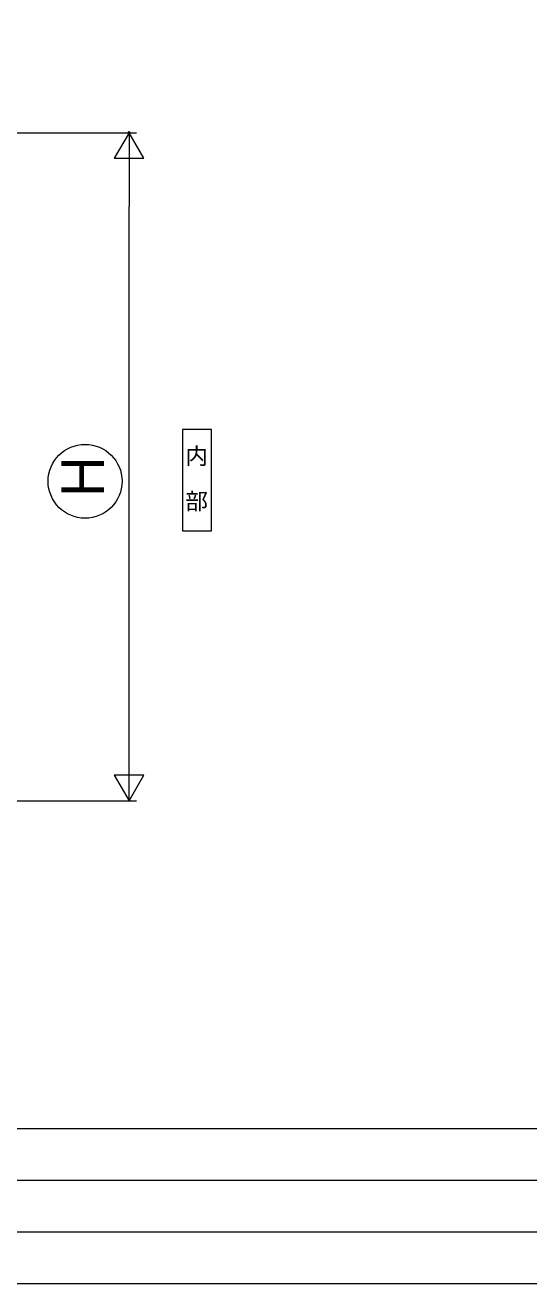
# Model space of a CAD drawing. Units: millimetres, scale not verified. Extents: x -791 to 791, y -562 to 562.
# Drawn here: x -335 to -62, y -562 to 119 of the extents above; entities that cross this region are included whole.
import ezdxf
from ezdxf.enums import TextEntityAlignment as Align

# ---------------------------------------------------------------- set-up
doc = ezdxf.new("R2010")
doc.units = ezdxf.units.MM
doc.header["$LTSCALE"] = 2
doc.header["$PDMODE"] = 32
doc.header["$PDSIZE"] = 1
for name, color, linetype, lineweight in [('0-0__0-6_TITLE_WAKU', 7, 'Continuous', 9), ('0-2_USERZ', 3, 'Continuous', 9), ('0-3_F-1', 7, 'Continuous', 9), ('0-7_0', 7, 'Continuous', 9), ('0-A_USER1', 4, 'Continuous', 9), ('0-B__0-7_', 7, 'Continuous', 9), ('0-C_YSS_ZEN', 6, 'Continuous', 9)]:
    doc.layers.add(name, color=color, linetype=linetype, lineweight=lineweight)
doc.layers.add('0-8_DEFPOINTS', color=1, linetype='Continuous')
doc.styles.add('@ＭＳ ゴシック', font='')
doc.styles.add('ＭＳ ゴシック', font='')
doc.styles.get('@ＭＳ ゴシック').set_extended_font_data('@MS Gothic')
doc.styles.get('ＭＳ ゴシック').set_extended_font_data('MS Gothic')

# ---------------------------------------------------------------- blocks, each defined once
blk = doc.blocks.new('図枠')
at = {"layer": '0-0__0-6_TITLE_WAKU'}
for p, q in [((1069.738, 84), (0, 84)), ((921.18, 56), (382.979, 56)), ((921.18, 28), (382.979, 28))]:
    blk.add_line(p, q, dxfattribs=at)
at = {"layer": '0-3_F-1'}
blk.add_lwpolyline([(1581.2, 0), (0, 0), (0, 1124), (1581.2, 1124)], close=True, dxfattribs=at)
blk = doc.blocks.new('ALW1')
at = {"layer": '0-7_0'}
blk.add_line((0, 0), (-2, 0), dxfattribs=at)
blk.add_lwpolyline([(-0.6928, -0.4), (0, 0), (-0.6928, 0.4)], close=True, dxfattribs=at)
blk = doc.blocks.new('NAIBU_H')
at = {"layer": '0-A_USER1'}
blk.add_lwpolyline([(-10.44, -36.64), (10.44, -36.64), (10.44, 36.64), (-10.44, 36.64)], close=True, dxfattribs=at)
at = {"layer": '0-A_USER1', "style": '@ＭＳ ゴシック'}
blk.add_text('内\u3000部', height=11.98, rotation=270, dxfattribs=at).set_placement((-9.974, 25.84), align=Align.BOTTOM_LEFT)

msp = doc.modelspace()

# ---------------------------------------------------------------- linework, layer by layer
at = {"layer": '0-8_DEFPOINTS'}
msp.add_point((-278.325, 61.254), dxfattribs=at)
at = {"layer": '0-B__0-7_'}
msp.add_circle((-302.125, -127.464), 20, dxfattribs=at)
at = {"layer": '0-C_YSS_ZEN'}
for p, q in [((-380.577, 61.254), (-274.325, 61.254)), ((-278.325, -260.408), (-278.325, 21.254)), ((-380.577, -300.408), (-274.325, -300.408))]:
    msp.add_line(p, q, dxfattribs=at)

# ---------------------------------------------------------------- block references
at = {"layer": '0-2_USERZ'}
msp.add_blockref('図枠', (-790.6, -562), dxfattribs=at)
at = {"layer": '0-A_USER1', "xscale": 0.75, "yscale": 0.75}
msp.add_blockref('NAIBU_H', (-241.611, -126.855), dxfattribs=at)
at = {"layer": '0-C_YSS_ZEN', "xscale": 20, "yscale": 20}
for p, rotation in [((-278.325, 61.254), 90), ((-278.325, -300.408), 270)]:
    msp.add_blockref('ALW1', p, dxfattribs=dict(at, rotation=rotation))

# ---------------------------------------------------------------- texts
at = {"layer": '0-B__0-7_', "style": 'ＭＳ ゴシック', "width": 0.9}
msp.add_text('Ｈ', height=23.09, rotation=90, dxfattribs=at).set_placement((-284.908, -139.155), align=Align.BOTTOM_LEFT)

doc.saveas('drawing.dxf')
